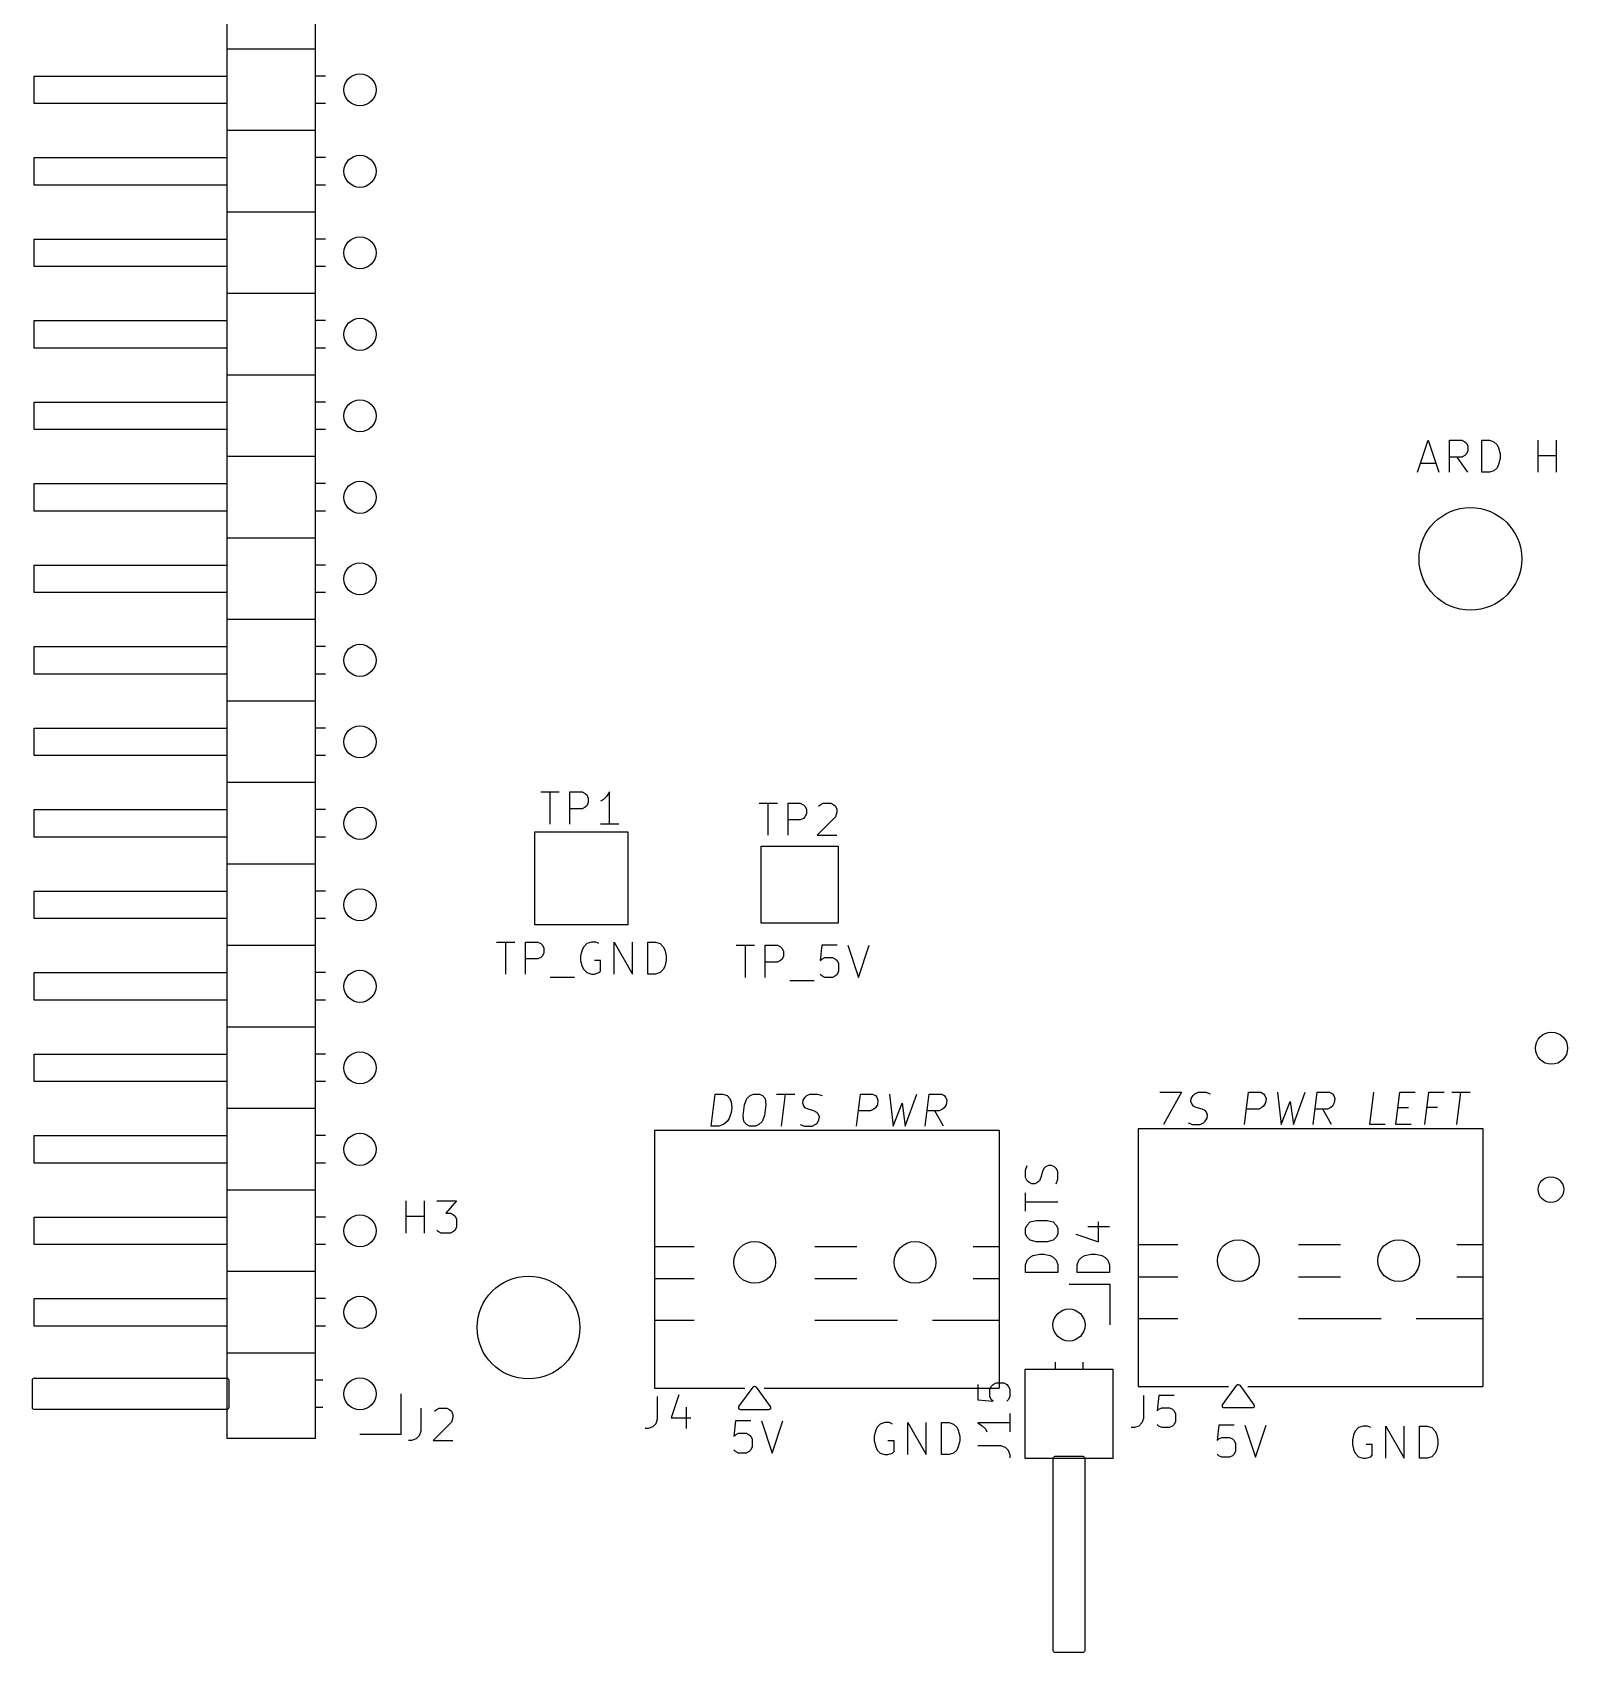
# Model space of a CAD drawing. Extents: x 75 to 186, y -155 to -43.
# Drawn here: x 75 to 122.9, y -155.1 to -104.6 of the extents above; entities that cross this region are included whole.
import ezdxf

# ---------------------------------------------------------------- set-up
doc = ezdxf.new("R2010")
doc.units = 0
doc.layers.add('BLACK', color=7, linetype='CONTINUOUS')

msp = doc.modelspace()

# ---------------------------------------------------------------- linework, layer by layer
at = {"layer": 'BLACK', "linetype": 'CONTINUOUS'}
for p, q in [((81.1, -56.785), (81.1, -148.445)), ((83.86, -148.445), (83.86, -56.785)), ((83.86, -105.155), (81.1, -105.155)), ((75.1, -105.995), (81.1, -105.995)), ((75.1, -106.855), (75.1, -105.995)), ((84.172642, -105.995), (83.86, -105.995)), ((81.1, -106.855), (75.1, -106.855)), ((84.172642, -106.855), (83.86, -106.855)), ((83.86, -107.695), (81.1, -107.695)), ((75.1, -108.535), (81.1, -108.535)), ((75.1, -109.395), (75.1, -108.535)), ((84.172642, -108.535), (83.86, -108.535)), ((81.1, -109.395), (75.1, -109.395)), ((84.172642, -109.395), (83.86, -109.395)), ((83.86, -110.235), (81.1, -110.235)), ((75.1, -111.075), (81.1, -111.075)), ((75.1, -111.935), (75.1, -111.075)), ((84.172642, -111.075), (83.86, -111.075)), ((81.1, -111.935), (75.1, -111.935)), ((84.172642, -111.935), (83.86, -111.935)), ((83.86, -112.775), (81.1, -112.775)), ((75.1, -113.615), (81.1, -113.615)), ((75.1, -114.475), (75.1, -113.615)), ((84.172642, -113.615), (83.86, -113.615)), ((81.1, -114.475), (75.1, -114.475)), ((84.172642, -114.475), (83.86, -114.475)), ((83.86, -115.315), (81.1, -115.315)), ((75.1, -116.155), (81.1, -116.155)), ((75.1, -117.015), (75.1, -116.155)), ((84.172642, -116.155), (83.86, -116.155)), ((81.1, -117.015), (75.1, -117.015)), ((84.172642, -117.015), (83.86, -117.015)), ((118.213922, -118.344819), (118.547255, -117.344819)), ((118.547255, -117.344819), (118.880588, -118.344819)), ((119.213922, -118.344819), (119.213922, -117.344819)), ((119.213922, -117.344819), (119.594874, -117.344819)), ((119.594874, -117.344819), (119.690112, -117.392438)), ((119.690112, -117.392438), (119.737731, -117.440057)), ((119.737731, -117.440057), (119.78535, -117.535295)), ((119.78535, -117.535295), (119.78535, -117.678152)), ((120.213922, -118.344819), (120.213922, -117.344819)), ((120.213922, -117.344819), (120.452017, -117.344819)), ((120.452017, -117.344819), (120.594874, -117.392438)), ((120.594874, -117.392438), (120.690112, -117.487676)), ((120.690112, -117.487676), (120.737731, -117.582914)), ((120.737731, -117.582914), (120.78535, -117.77339)), ((121.975827, -118.344819), (121.975827, -117.344819)), ((122.547255, -118.344819), (122.547255, -117.344819)), ((83.86, -117.855), (81.1, -117.855)), ((118.30916, -118.059104), (118.78535, -118.059104)), ((119.594874, -117.868628), (119.213922, -117.868628)), ((119.78535, -118.344819), (119.452017, -117.868628)), ((119.690112, -117.821009), (119.594874, -117.868628)), ((119.737731, -117.77339), (119.690112, -117.821009)), ((119.78535, -117.678152), (119.737731, -117.77339)), ((120.737731, -118.106723), (120.690112, -118.201961)), ((120.78535, -117.916247), (120.737731, -118.106723)), ((120.78535, -117.77339), (120.78535, -117.916247)), ((121.975827, -117.821009), (122.547255, -117.821009)), ((120.452017, -118.344819), (120.213922, -118.344819)), ((120.594874, -118.2972), (120.452017, -118.344819)), ((120.690112, -118.201961), (120.594874, -118.2972)), ((75.1, -118.695), (81.1, -118.695)), ((75.1, -119.555), (75.1, -118.695)), ((84.172642, -118.695), (83.86, -118.695)), ((81.1, -119.555), (75.1, -119.555)), ((84.172642, -119.555), (83.86, -119.555)), ((83.86, -120.395), (81.1, -120.395)), ((75.1, -121.235), (81.1, -121.235)), ((75.1, -122.095), (75.1, -121.235)), ((84.172642, -121.235), (83.86, -121.235)), ((81.1, -122.095), (75.1, -122.095)), ((84.172642, -122.095), (83.86, -122.095)), ((83.86, -122.935), (81.1, -122.935)), ((75.1, -123.775), (81.1, -123.775)), ((75.1, -124.635), (75.1, -123.775)), ((84.172642, -123.775), (83.86, -123.775)), ((81.1, -124.635), (75.1, -124.635)), ((84.172642, -124.635), (83.86, -124.635)), ((83.86, -125.475), (81.1, -125.475)), ((75.1, -126.315), (81.1, -126.315)), ((75.1, -127.175), (75.1, -126.315)), ((84.172642, -126.315), (83.86, -126.315)), ((81.1, -127.175), (75.1, -127.175)), ((84.172642, -127.175), (83.86, -127.175)), ((83.86, -128.015), (81.1, -128.015)), ((90.888095, -128.306819), (91.459523, -128.306819)), ((91.173809, -129.306819), (91.173809, -128.306819)), ((91.792857, -129.306819), (91.792857, -128.306819)), ((91.792857, -128.306819), (92.173809, -128.306819)), ((92.173809, -128.306819), (92.269047, -128.354438)), ((92.269047, -128.354438), (92.316666, -128.402057)), ((92.316666, -128.73539), (92.269047, -128.783009)), ((92.316666, -128.402057), (92.364285, -128.497295)), ((92.364285, -128.640152), (92.316666, -128.73539)), ((92.364285, -128.497295), (92.364285, -128.640152)), ((92.840476, -128.544914), (92.745238, -128.592533)), ((92.935714, -128.449676), (92.840476, -128.544914)), ((93.030952, -128.306819), (92.935714, -128.449676)), ((93.030952, -129.306819), (93.030952, -128.306819)), ((97.688095, -128.656819), (98.259523, -128.656819)), ((97.973809, -129.656819), (97.973809, -128.656819)), ((98.592857, -129.656819), (98.592857, -128.656819)), ((98.592857, -128.656819), (98.973809, -128.656819)), ((98.973809, -128.656819), (99.069047, -128.704438)), ((99.069047, -128.704438), (99.116666, -128.752057)), ((99.116666, -128.752057), (99.164285, -128.847295)), ((99.545238, -128.752057), (99.592857, -128.704438)), ((99.592857, -128.704438), (99.688095, -128.656819)), ((99.688095, -128.656819), (99.92619, -128.656819)), ((99.92619, -128.656819), (100.021428, -128.704438)), ((100.021428, -128.704438), (100.069047, -128.752057)), ((100.069047, -128.752057), (100.116666, -128.847295)), ((75.1, -128.855), (81.1, -128.855)), ((75.1, -129.715), (75.1, -128.855)), ((84.172642, -128.855), (83.86, -128.855)), ((92.173809, -128.830628), (91.792857, -128.830628)), ((92.269047, -128.783009), (92.173809, -128.830628)), ((98.973809, -129.180628), (98.592857, -129.180628)), ((99.069047, -129.133009), (98.973809, -129.180628)), ((99.116666, -129.08539), (99.069047, -129.133009)), ((99.164285, -128.990152), (99.116666, -129.08539)), ((99.164285, -128.847295), (99.164285, -128.990152)), ((100.069047, -129.08539), (99.497619, -129.656819)), ((100.116666, -128.942533), (100.069047, -129.08539)), ((100.116666, -128.847295), (100.116666, -128.942533)), ((81.1, -129.715), (75.1, -129.715)), ((84.172642, -129.715), (83.86, -129.715)), ((90.7, -129.55), (93.6, -129.55)), ((90.7, -132.45), (90.7, -129.55)), ((93.316666, -129.306819), (92.745238, -129.306819)), ((93.6, -129.55), (93.6, -132.45)), ((99.497619, -129.656819), (100.116666, -129.656819)), ((97.75, -130), (100.15, -130)), ((97.75, -132.4), (97.75, -130)), ((100.15, -130), (100.15, -132.4)), ((83.86, -130.555), (81.1, -130.555)), ((75.1, -131.395), (81.1, -131.395)), ((75.1, -132.255), (75.1, -131.395)), ((84.172642, -131.395), (83.86, -131.395)), ((81.1, -132.255), (75.1, -132.255)), ((84.172642, -132.255), (83.86, -132.255)), ((93.6, -132.45), (90.7, -132.45)), ((100.15, -132.4), (97.75, -132.4)), ((83.86, -133.095), (81.1, -133.095)), ((89.509524, -132.987219), (90.080952, -132.987219)), ((89.795238, -133.987219), (89.795238, -132.987219)), ((90.414286, -133.987219), (90.414286, -132.987219)), ((90.414286, -132.987219), (90.795238, -132.987219)), ((90.795238, -132.987219), (90.890476, -133.034838)), ((90.890476, -133.034838), (90.938095, -133.082457)), ((90.938095, -133.082457), (90.985714, -133.177695)), ((90.985714, -133.177695), (90.985714, -133.320552)), ((92.176191, -133.225314), (92.128572, -133.41579)), ((92.22381, -133.130076), (92.176191, -133.225314)), ((92.319048, -133.034838), (92.22381, -133.130076)), ((92.461905, -132.987219), (92.319048, -133.034838)), ((92.604762, -132.987219), (92.461905, -132.987219)), ((92.7, -133.034838), (92.604762, -132.987219)), ((93.176191, -133.987219), (93.176191, -132.987219)), ((93.176191, -132.987219), (93.747619, -133.987219)), ((93.747619, -133.987219), (93.747619, -132.987219)), ((94.22381, -133.987219), (94.22381, -132.987219)), ((94.22381, -132.987219), (94.461905, -132.987219)), ((94.461905, -132.987219), (94.604762, -133.034838)), ((94.604762, -133.034838), (94.7, -133.130076)), ((94.7, -133.130076), (94.747619, -133.225314)), ((94.747619, -133.225314), (94.795238, -133.41579)), ((96.978571, -133.087219), (97.549999, -133.087219)), ((97.264285, -134.087219), (97.264285, -133.087219)), ((97.883333, -134.087219), (97.883333, -133.087219)), ((97.883333, -133.087219), (98.264285, -133.087219)), ((98.264285, -133.087219), (98.359523, -133.134838)), ((98.359523, -133.134838), (98.407142, -133.182457)), ((98.407142, -133.182457), (98.454761, -133.277695)), ((98.454761, -133.277695), (98.454761, -133.420552)), ((99.645238, -133.087219), (99.597619, -133.563409)), ((100.121428, -133.087219), (99.645238, -133.087219)), ((100.454762, -133.087219), (100.788095, -134.087219)), ((100.788095, -134.087219), (101.121428, -133.087219)), ((90.795238, -133.511028), (90.414286, -133.511028)), ((90.890476, -133.463409), (90.795238, -133.511028)), ((90.938095, -133.41579), (90.890476, -133.463409)), ((90.985714, -133.320552), (90.938095, -133.41579)), ((92.128572, -133.41579), (92.128572, -133.558647)), ((92.128572, -133.558647), (92.176191, -133.749123)), ((92.176191, -133.749123), (92.22381, -133.844361)), ((92.747619, -133.558647), (92.557143, -133.558647)), ((92.747619, -133.89198), (92.747619, -133.558647)), ((94.747619, -133.749123), (94.7, -133.844361)), ((94.795238, -133.558647), (94.747619, -133.749123)), ((94.795238, -133.41579), (94.795238, -133.558647)), ((98.264285, -133.611028), (97.883333, -133.611028)), ((98.359523, -133.563409), (98.264285, -133.611028)), ((98.407142, -133.51579), (98.359523, -133.563409)), ((98.454761, -133.420552), (98.407142, -133.51579)), ((99.597619, -133.563409), (99.645238, -133.51579)), ((99.645238, -133.51579), (99.740476, -133.468171)), ((99.740476, -133.468171), (99.978571, -133.468171)), ((99.978571, -133.468171), (100.073809, -133.51579)), ((100.073809, -133.51579), (100.121428, -133.563409)), ((100.121428, -133.563409), (100.169047, -133.658647)), ((100.169047, -133.658647), (100.169047, -133.896742)), ((75.1, -133.935), (81.1, -133.935)), ((75.1, -134.795), (75.1, -133.935)), ((84.172642, -133.935), (83.86, -133.935)), ((91.176191, -134.082457), (91.938095, -134.082457)), ((92.22381, -133.844361), (92.319048, -133.9396)), ((92.319048, -133.9396), (92.461905, -133.987219)), ((92.461905, -133.987219), (92.557143, -133.987219)), ((92.557143, -133.987219), (92.7, -133.9396)), ((92.7, -133.9396), (92.747619, -133.89198)), ((94.461905, -133.987219), (94.22381, -133.987219)), ((94.604762, -133.9396), (94.461905, -133.987219)), ((94.7, -133.844361), (94.604762, -133.9396)), ((98.645238, -134.182457), (99.407142, -134.182457)), ((99.645238, -134.0396), (99.597619, -133.99198)), ((99.740476, -134.087219), (99.645238, -134.0396)), ((99.978571, -134.087219), (99.740476, -134.087219)), ((100.073809, -134.0396), (99.978571, -134.087219)), ((100.121428, -133.99198), (100.073809, -134.0396)), ((100.169047, -133.896742), (100.121428, -133.99198)), ((81.1, -134.795), (75.1, -134.795)), ((84.172642, -134.795), (83.86, -134.795)), ((83.86, -135.635), (81.1, -135.635)), ((75.1, -136.475), (81.1, -136.475)), ((75.1, -137.335), (75.1, -136.475)), ((84.172642, -136.475), (83.86, -136.475)), ((81.1, -137.335), (75.1, -137.335)), ((84.172642, -137.335), (83.86, -137.335)), ((96.198809, -138.722419), (96.323809, -137.722419)), ((96.323809, -137.722419), (96.561905, -137.722419)), ((96.561905, -137.722419), (96.698809, -137.770038)), ((96.698809, -137.770038), (96.782143, -137.865276)), ((97.305952, -137.865276), (97.413095, -137.770038)), ((97.413095, -137.770038), (97.514286, -137.722419)), ((97.514286, -137.722419), (97.704762, -137.722419)), ((97.704762, -137.722419), (97.794047, -137.770038)), ((97.794047, -137.770038), (97.877381, -137.865276)), ((98.228571, -137.722419), (98.8, -137.722419)), ((98.389286, -138.722419), (98.514286, -137.722419)), ((99.061905, -137.912895), (99.121429, -137.817657)), ((99.121429, -137.817657), (99.175, -137.770038)), ((99.175, -137.770038), (99.276191, -137.722419)), ((99.276191, -137.722419), (99.514286, -137.722419)), ((99.514286, -137.722419), (99.651191, -137.770038)), ((100.722619, -138.722419), (100.847619, -137.722419)), ((100.847619, -137.722419), (101.228572, -137.722419)), ((101.228572, -137.722419), (101.317857, -137.770038)), ((101.317857, -137.770038), (101.359524, -137.817657)), ((101.359524, -137.817657), (101.395238, -137.912895)), ((101.752381, -137.722419), (101.865477, -138.722419)), ((102.246429, -138.722419), (102.609524, -137.722419)), ((102.865476, -138.722419), (102.990476, -137.722419)), ((102.990476, -137.722419), (103.371429, -137.722419)), ((103.371429, -137.722419), (103.460714, -137.770038)), ((103.460714, -137.770038), (103.502381, -137.817657)), ((103.502381, -137.817657), (103.538095, -137.912895)), ((110.184523, -137.667419), (110.85119, -137.667419)), ((110.85119, -137.667419), (110.297619, -138.667419)), ((111.160714, -137.857895), (111.220238, -137.762657)), ((111.220238, -137.762657), (111.273809, -137.715038)), ((111.273809, -137.715038), (111.375, -137.667419)), ((111.375, -137.667419), (111.613095, -137.667419)), ((111.613095, -137.667419), (111.75, -137.715038)), ((112.821428, -138.667419), (112.946428, -137.667419)), ((112.946428, -137.667419), (113.327381, -137.667419)), ((113.327381, -137.667419), (113.416666, -137.715038)), ((113.416666, -137.715038), (113.458333, -137.762657)), ((113.458333, -137.762657), (113.494047, -137.857895)), ((113.85119, -137.667419), (113.964286, -138.667419)), ((114.345238, -138.667419), (114.708333, -137.667419)), ((114.964285, -138.667419), (115.089285, -137.667419)), ((115.089285, -137.667419), (115.470238, -137.667419)), ((115.470238, -137.667419), (115.559523, -137.715038)), ((115.559523, -137.715038), (115.60119, -137.762657)), ((115.60119, -137.762657), (115.636904, -137.857895)), ((116.72619, -138.667419), (116.85119, -137.667419)), ((117.535714, -138.667419), (117.660714, -137.667419)), ((117.660714, -137.667419), (118.136905, -137.667419)), ((118.440476, -138.667419), (118.565476, -137.667419)), ((118.565476, -137.667419), (119.041667, -137.667419)), ((119.279762, -137.667419), (119.851191, -137.667419)), ((119.440477, -138.667419), (119.565477, -137.667419)), ((83.86, -138.175), (81.1, -138.175)), ((96.823809, -138.293847), (96.752381, -138.484323)), ((96.782143, -137.865276), (96.817857, -137.960514)), ((96.817857, -137.960514), (96.841667, -138.15099)), ((96.841667, -138.15099), (96.823809, -138.293847)), ((97.192857, -138.389085), (97.234524, -138.055752)), ((97.234524, -138.055752), (97.305952, -137.865276)), ((97.90119, -138.055752), (97.859524, -138.389085)), ((97.877381, -137.865276), (97.90119, -138.055752)), ((99.05, -138.008133), (99.061905, -137.912895)), ((99.085714, -138.103371), (99.05, -138.008133)), ((99.127381, -138.15099), (99.085714, -138.103371)), ((99.216667, -138.198609), (99.127381, -138.15099)), ((99.401191, -138.246228), (99.216667, -138.198609)), ((99.490476, -138.293847), (99.401191, -138.246228)), ((99.532143, -138.341466), (99.490476, -138.293847)), ((99.567857, -138.436704), (99.532143, -138.341466)), ((101.163096, -138.246228), (100.782143, -138.246228)), ((101.264286, -138.198609), (101.163096, -138.246228)), ((101.317857, -138.15099), (101.264286, -138.198609)), ((101.377381, -138.055752), (101.317857, -138.15099)), ((101.395238, -137.912895), (101.377381, -138.055752)), ((101.865477, -138.722419), (102.145238, -138.008133)), ((102.145238, -138.008133), (102.246429, -138.722419)), ((103.305953, -138.246228), (102.925, -138.246228)), ((103.436905, -138.722419), (103.163095, -138.246228)), ((103.407143, -138.198609), (103.305953, -138.246228)), ((103.460714, -138.15099), (103.407143, -138.198609)), ((103.520238, -138.055752), (103.460714, -138.15099)), ((103.538095, -137.912895), (103.520238, -138.055752)), ((111.148809, -137.953133), (111.160714, -137.857895)), ((111.184523, -138.048371), (111.148809, -137.953133)), ((111.22619, -138.09599), (111.184523, -138.048371)), ((111.315476, -138.143609), (111.22619, -138.09599)), ((111.5, -138.191228), (111.315476, -138.143609)), ((111.589285, -138.238847), (111.5, -138.191228)), ((111.630952, -138.286466), (111.589285, -138.238847)), ((111.666666, -138.381704), (111.630952, -138.286466)), ((113.261905, -138.191228), (112.880952, -138.191228)), ((113.363095, -138.143609), (113.261905, -138.191228)), ((113.416666, -138.09599), (113.363095, -138.143609)), ((113.47619, -138.000752), (113.416666, -138.09599)), ((113.494047, -137.857895), (113.47619, -138.000752)), ((113.964286, -138.667419), (114.244047, -137.953133)), ((114.244047, -137.953133), (114.345238, -138.667419)), ((115.404762, -138.191228), (115.023809, -138.191228)), ((115.535714, -138.667419), (115.261904, -138.191228)), ((115.505952, -138.143609), (115.404762, -138.191228)), ((115.559523, -138.09599), (115.505952, -138.143609)), ((115.619047, -138.000752), (115.559523, -138.09599)), ((115.636904, -137.857895), (115.619047, -138.000752)), ((117.601191, -138.143609), (117.934524, -138.143609)), ((118.839286, -138.143609), (118.505953, -138.143609)), ((94.43, -138.85), (94.43, -146.89)), ((94.43, -138.85), (105.17, -138.85)), ((96.436905, -138.722419), (96.198809, -138.722419)), ((96.585714, -138.6748), (96.436905, -138.722419)), ((96.692857, -138.579561), (96.585714, -138.6748)), ((96.752381, -138.484323), (96.692857, -138.579561)), ((97.216667, -138.579561), (97.192857, -138.389085)), ((97.3, -138.6748), (97.216667, -138.579561)), ((97.389286, -138.722419), (97.3, -138.6748)), ((97.579762, -138.722419), (97.389286, -138.722419)), ((97.680952, -138.6748), (97.579762, -138.722419)), ((97.788095, -138.579561), (97.680952, -138.6748)), ((97.859524, -138.389085), (97.788095, -138.579561)), ((98.966667, -138.6748), (99.103571, -138.722419)), ((99.103571, -138.722419), (99.341667, -138.722419)), ((99.341667, -138.722419), (99.442857, -138.6748)), ((99.442857, -138.6748), (99.496429, -138.62718)), ((99.496429, -138.62718), (99.555952, -138.531942)), ((99.555952, -138.531942), (99.567857, -138.436704)), ((105.17, -138.85), (105.17, -146.89)), ((109.505, -138.795), (109.505, -146.835)), ((109.505, -138.795), (120.245, -138.795)), ((111.065476, -138.6198), (111.20238, -138.667419)), ((111.20238, -138.667419), (111.440476, -138.667419)), ((111.440476, -138.667419), (111.541666, -138.6198)), ((111.541666, -138.6198), (111.595238, -138.57218)), ((111.595238, -138.57218), (111.654761, -138.476942)), ((111.654761, -138.476942), (111.666666, -138.381704)), ((117.202381, -138.667419), (116.72619, -138.667419)), ((118.011905, -138.667419), (117.535714, -138.667419)), ((120.245, -138.795), (120.245, -146.835)), ((75.1, -139.015), (81.1, -139.015)), ((75.1, -139.875), (75.1, -139.015)), ((84.172642, -139.015), (83.86, -139.015)), ((81.1, -139.875), (75.1, -139.875)), ((84.172642, -139.875), (83.86, -139.875)), ((105.997247, -140.08985), (106.044866, -139.946993)), ((105.997247, -140.327945), (105.997247, -140.08985)), ((106.044866, -140.423183), (105.997247, -140.327945)), ((106.473437, -140.327945), (106.425818, -140.423183)), ((106.521056, -140.137469), (106.473437, -140.327945)), ((106.568675, -140.042231), (106.521056, -140.137469)), ((106.616294, -139.994612), (106.568675, -140.042231)), ((106.711532, -139.946993), (106.616294, -139.994612)), ((106.80677, -139.946993), (106.711532, -139.946993)), ((106.902008, -139.994612), (106.80677, -139.946993)), ((106.949628, -140.042231), (106.902008, -139.994612)), ((106.997247, -140.137469), (106.949628, -140.042231)), ((106.997247, -140.375564), (106.997247, -140.137469)), ((83.86, -140.715), (81.1, -140.715)), ((105.997247, -141.375564), (105.997247, -140.804136)), ((106.092485, -140.470802), (106.044866, -140.423183)), ((106.187723, -140.518421), (106.092485, -140.470802)), ((106.282961, -140.518421), (106.187723, -140.518421)), ((106.378199, -140.470802), (106.282961, -140.518421)), ((106.425818, -140.423183), (106.378199, -140.470802)), ((106.949628, -140.518421), (106.997247, -140.375564)), ((86.688095, -142.054819), (86.688095, -141.054819)), ((87.259523, -142.054819), (87.259523, -141.054819)), ((87.640476, -141.054819), (88.259523, -141.054819)), ((88.259523, -141.054819), (87.92619, -141.435771)), ((106.997247, -141.08985), (105.997247, -141.08985)), ((75.1, -141.555), (81.1, -141.555)), ((75.1, -142.415), (75.1, -141.555)), ((84.172642, -141.555), (83.86, -141.555)), ((86.688095, -141.531009), (87.259523, -141.531009)), ((87.92619, -141.435771), (88.069047, -141.435771)), ((88.069047, -141.435771), (88.164285, -141.48339)), ((88.164285, -141.48339), (88.211904, -141.531009)), ((88.211904, -141.531009), (88.259523, -141.626247)), ((88.259523, -141.864342), (88.211904, -141.95958)), ((88.259523, -141.626247), (88.259523, -141.864342)), ((105.997247, -141.899374), (106.044866, -141.804136)), ((106.044866, -141.804136), (106.140104, -141.708898)), ((106.140104, -141.708898), (106.33058, -141.661279)), ((106.33058, -141.661279), (106.663913, -141.661279)), ((106.663913, -141.661279), (106.854389, -141.708898)), ((106.854389, -141.708898), (106.949628, -141.804136)), ((106.949628, -141.804136), (106.997247, -141.899374)), ((107.940524, -141.851755), (108.607191, -141.851755)), ((108.273857, -142.327945), (108.273857, -141.708898)), ((87.688095, -142.0072), (87.640476, -141.95958)), ((87.783333, -142.054819), (87.688095, -142.0072)), ((88.069047, -142.054819), (87.783333, -142.054819)), ((88.164285, -142.0072), (88.069047, -142.054819)), ((88.211904, -141.95958), (88.164285, -142.0072)), ((105.997247, -142.08985), (105.997247, -141.899374)), ((106.044866, -142.185088), (105.997247, -142.08985)), ((106.140104, -142.280326), (106.044866, -142.185088)), ((106.33058, -142.327945), (106.140104, -142.280326)), ((106.663913, -142.327945), (106.33058, -142.327945)), ((106.854389, -142.280326), (106.663913, -142.327945)), ((106.949628, -142.185088), (106.854389, -142.280326)), ((106.997247, -142.08985), (106.949628, -142.185088)), ((106.997247, -141.899374), (106.997247, -142.08985)), ((107.559572, -142.08985), (108.273857, -142.327945)), ((81.1, -142.415), (75.1, -142.415)), ((84.172642, -142.415), (83.86, -142.415)), ((94.43, -142.47), (95.67, -142.47)), ((99.43, -142.47), (100.738, -142.47)), ((104.362, -142.47), (105.17, -142.47)), ((106.044866, -142.899374), (106.140104, -142.804136)), ((106.140104, -142.804136), (106.235342, -142.756517)), ((106.235342, -142.756517), (106.425818, -142.708898)), ((106.425818, -142.708898), (106.568675, -142.708898)), ((106.568675, -142.708898), (106.759151, -142.756517)), ((106.759151, -142.756517), (106.854389, -142.804136)), ((106.854389, -142.804136), (106.949628, -142.899374)), ((107.65481, -142.899374), (107.750048, -142.804136)), ((107.750048, -142.804136), (107.845286, -142.756517)), ((107.845286, -142.756517), (108.035762, -142.708898)), ((108.035762, -142.708898), (108.178619, -142.708898)), ((108.178619, -142.708898), (108.369095, -142.756517)), ((108.369095, -142.756517), (108.464333, -142.804136)), ((108.464333, -142.804136), (108.559572, -142.899374)), ((109.505, -142.415), (110.745, -142.415)), ((114.505, -142.415), (115.813, -142.415)), ((119.437, -142.415), (120.245, -142.415)), ((83.86, -143.255), (81.1, -143.255)), ((105.997247, -143.042231), (106.044866, -142.899374)), ((105.997247, -143.280326), (105.997247, -143.042231)), ((106.997247, -143.280326), (105.997247, -143.280326)), ((106.949628, -142.899374), (106.997247, -143.042231)), ((106.997247, -143.042231), (106.997247, -143.280326)), ((107.607191, -143.042231), (107.65481, -142.899374)), ((107.607191, -143.280326), (107.607191, -143.042231)), ((108.607191, -143.280326), (107.607191, -143.280326)), ((108.559572, -142.899374), (108.607191, -143.042231)), ((108.607191, -143.042231), (108.607191, -143.280326)), ((94.43, -143.47), (95.67, -143.47)), ((99.43, -143.47), (100.738, -143.47)), ((104.362, -143.47), (105.17, -143.47)), ((107.35, -143.65), (108.62, -143.65)), ((108.62, -143.65), (108.62, -144.92)), ((109.505, -143.415), (110.745, -143.415)), ((114.505, -143.415), (115.813, -143.415)), ((119.437, -143.415), (120.245, -143.415)), ((75.1, -144.095), (81.1, -144.095)), ((75.1, -144.955), (75.1, -144.095)), ((84.172642, -144.095), (83.86, -144.095)), ((94.43, -144.77), (95.67, -144.77)), ((99.43, -144.77), (102.007, -144.77)), ((103.093, -144.77), (105.17, -144.77)), ((109.505, -144.715), (110.745, -144.715)), ((114.505, -144.715), (117.082, -144.715)), ((118.168, -144.715), (120.245, -144.715)), ((81.1, -144.955), (75.1, -144.955)), ((84.172642, -144.955), (83.86, -144.955)), ((83.86, -145.795), (81.1, -145.795)), ((105.97, -146.31), (105.97, -149.07)), ((108.73, -146.31), (105.97, -146.31)), ((106.92, -146.08), (106.92, -146.31)), ((107.78, -146.08), (107.78, -146.31)), ((108.73, -149.07), (108.73, -146.31)), ((75.04, -146.635), (75.044567, -146.612039)), ((75.04, -147.495), (75.04, -146.635)), ((75.044567, -146.612039), (75.077039, -146.579567)), ((75.077039, -146.579567), (75.1, -146.575)), ((75.1, -146.575), (81.1, -146.575)), ((81.1, -146.575), (81.122961, -146.579567)), ((81.122961, -146.579567), (81.155433, -146.612039)), ((81.155433, -146.612039), (81.16, -146.635)), ((81.16, -146.635), (81.16, -147.495)), ((84.09, -146.635), (83.86, -146.635)), ((94.43, -146.89), (97.25, -146.89)), ((97.061338, -147.4649), (97.501338, -146.8549)), ((97.501338, -146.8549), (97.518474, -146.83895)), ((97.518474, -146.83895), (97.5282, -146.837375)), ((97.5282, -146.837375), (97.536193, -146.83161)), ((97.536193, -146.83161), (97.55, -146.833845)), ((97.55, -146.833845), (97.563806, -146.83161)), ((97.563806, -146.83161), (97.571796, -146.837373)), ((97.571796, -146.837373), (97.581526, -146.838949)), ((97.581526, -146.838949), (97.598662, -146.8549)), ((97.598662, -146.8549), (98.038662, -147.464899)), ((97.85, -146.89), (105.17, -146.89)), ((104.504819, -146.774761), (104.504819, -147.250951)), ((104.885771, -146.917618), (104.93339, -146.82238)), ((104.885771, -147.155713), (104.885771, -146.917618)), ((104.93339, -146.82238), (104.981009, -146.774761)), ((104.981009, -146.774761), (105.076247, -146.727142)), ((105.076247, -146.727142), (105.314342, -146.727142)), ((105.314342, -146.727142), (105.40958, -146.774761)), ((105.40958, -146.774761), (105.4572, -146.82238)), ((105.4572, -146.82238), (105.504819, -146.917618)), ((105.504819, -146.917618), (105.504819, -147.155713)), ((109.505, -146.835), (112.325, -146.835)), ((112.136338, -147.4099), (112.576338, -146.7999)), ((112.576338, -146.7999), (112.593474, -146.78395)), ((112.593474, -146.78395), (112.6032, -146.782375)), ((112.6032, -146.782375), (112.611193, -146.77661)), ((112.611193, -146.77661), (112.625, -146.778845)), ((112.625, -146.778845), (112.638806, -146.77661)), ((112.638806, -146.77661), (112.646796, -146.782373)), ((112.646796, -146.782373), (112.656526, -146.783949)), ((112.656526, -146.783949), (112.673662, -146.7999)), ((112.673662, -146.7999), (113.113662, -147.409899)), ((112.925, -146.835), (120.245, -146.835)), ((86.52, -147.065), (86.52, -148.335)), ((94.516666, -147.144819), (94.516666, -147.859104)), ((95.183333, -147.0972), (94.945238, -147.811485)), ((104.504819, -147.250951), (104.981009, -147.29857)), ((104.93339, -147.250951), (104.885771, -147.155713)), ((104.981009, -147.29857), (104.93339, -147.250951)), ((105.4572, -147.250951), (105.40958, -147.29857)), ((105.504819, -147.155713), (105.4572, -147.250951)), ((109.671666, -147.117319), (109.671666, -147.831604)), ((110.147857, -147.117319), (110.100238, -147.593509)), ((110.624047, -147.117319), (110.147857, -147.117319)), ((112.12661, -147.431193), (112.129567, -147.42472)), ((112.129567, -147.449458), (112.12661, -147.431193)), ((112.129567, -147.422039), (112.131822, -147.419783)), ((112.129567, -147.42472), (112.129567, -147.422039)), ((112.131822, -147.419783), (112.136338, -147.4099)), ((113.113662, -147.409899), (113.118177, -147.419783)), ((113.118177, -147.419783), (113.120433, -147.422039)), ((113.120433, -147.422039), (113.120433, -147.42472)), ((113.120433, -147.42472), (113.12339, -147.431193)), ((113.12339, -147.431193), (113.120433, -147.449455)), ((75.044567, -147.517961), (75.04, -147.495)), ((75.077039, -147.550433), (75.044567, -147.517961)), ((75.1, -147.555), (75.077039, -147.550433)), ((81.1, -147.555), (75.1, -147.555)), ((81.122961, -147.550433), (81.1, -147.555)), ((81.155433, -147.517961), (81.122961, -147.550433)), ((81.16, -147.495), (81.155433, -147.517961)), ((84.09, -147.495), (83.86, -147.495)), ((87.146666, -147.514819), (87.146666, -148.229104)), ((88.099047, -147.94339), (87.527619, -148.514819)), ((87.575238, -147.610057), (87.622857, -147.562438)), ((87.622857, -147.562438), (87.718095, -147.514819)), ((87.718095, -147.514819), (87.95619, -147.514819)), ((87.95619, -147.514819), (88.051428, -147.562438)), ((88.051428, -147.562438), (88.099047, -147.610057)), ((88.099047, -147.610057), (88.146666, -147.705295)), ((88.146666, -147.800533), (88.099047, -147.94339)), ((88.146666, -147.705295), (88.146666, -147.800533)), ((94.516666, -147.859104), (94.469047, -148.001961)), ((94.945238, -147.811485), (95.564285, -147.811485)), ((95.421428, -147.478152), (95.421428, -148.144819)), ((96.953333, -147.909819), (96.905714, -148.386009)), ((97.429523, -147.909819), (96.953333, -147.909819)), ((97.05161, -147.486193), (97.054567, -147.47972)), ((97.054567, -147.504458), (97.05161, -147.486193)), ((97.054567, -147.477039), (97.056822, -147.474783)), ((97.054567, -147.47972), (97.054567, -147.477039)), ((97.054567, -147.522961), (97.054567, -147.504458)), ((97.058141, -147.526535), (97.054567, -147.522961)), ((97.056822, -147.474783), (97.061338, -147.4649)), ((97.058949, -147.531526), (97.058141, -147.526535)), ((97.073957, -147.542351), (97.058949, -147.531526)), ((97.087039, -147.555433), (97.073957, -147.542351)), ((97.094017, -147.556821), (97.087039, -147.555433)), ((97.096193, -147.55839), (97.094017, -147.556821)), ((97.099342, -147.55788), (97.096193, -147.55839)), ((97.11, -147.56), (97.099342, -147.55788)), ((97.99, -147.56), (97.11, -147.56)), ((97.762857, -147.909819), (98.09619, -148.909819)), ((98.000657, -147.55788), (97.99, -147.56)), ((98.003806, -147.55839), (98.000657, -147.55788)), ((98.00598, -147.556821), (98.003806, -147.55839)), ((98.012961, -147.555433), (98.00598, -147.556821)), ((98.026046, -147.542347), (98.012961, -147.555433)), ((98.04105, -147.531525), (98.026046, -147.542347)), ((98.038662, -147.464899), (98.043177, -147.474783)), ((98.041857, -147.526536), (98.04105, -147.531525)), ((98.045433, -147.522961), (98.041857, -147.526536)), ((98.043177, -147.474783), (98.045433, -147.477039)), ((98.045433, -147.477039), (98.045433, -147.47972)), ((98.045433, -147.47972), (98.04839, -147.486193)), ((98.04839, -147.486193), (98.045433, -147.504455)), ((98.045433, -147.504455), (98.045433, -147.522961)), ((98.09619, -148.909819), (98.429523, -147.909819)), ((105.504819, -147.679523), (105.504819, -148.250951)), ((109.671666, -147.831604), (109.624047, -147.974461)), ((110.100238, -147.593509), (110.147857, -147.54589)), ((110.147857, -147.54589), (110.243095, -147.498271)), ((110.243095, -147.498271), (110.48119, -147.498271)), ((110.48119, -147.498271), (110.576428, -147.54589)), ((110.576428, -147.54589), (110.624047, -147.593509)), ((110.624047, -147.593509), (110.671666, -147.688747)), ((110.671666, -147.926842), (110.624047, -148.02208)), ((110.671666, -147.688747), (110.671666, -147.926842)), ((112.129567, -147.467961), (112.129567, -147.449458)), ((112.133141, -147.471535), (112.129567, -147.467961)), ((112.133949, -147.476526), (112.133141, -147.471535)), ((112.148957, -147.487351), (112.133949, -147.476526)), ((112.162039, -147.500433), (112.148957, -147.487351)), ((112.169017, -147.501821), (112.162039, -147.500433)), ((112.171193, -147.50339), (112.169017, -147.501821)), ((112.174342, -147.50288), (112.171193, -147.50339)), ((112.185, -147.505), (112.174342, -147.50288)), ((113.065, -147.505), (112.185, -147.505)), ((113.075657, -147.50288), (113.065, -147.505)), ((113.078806, -147.50339), (113.075657, -147.50288)), ((113.08098, -147.501821), (113.078806, -147.50339)), ((113.087961, -147.500433), (113.08098, -147.501821)), ((113.101046, -147.487347), (113.087961, -147.500433)), ((113.11605, -147.476525), (113.101046, -147.487347)), ((113.116857, -147.471536), (113.11605, -147.476525)), ((113.120433, -147.467961), (113.116857, -147.471536)), ((113.120433, -147.449455), (113.120433, -147.467961)), ((81.1, -148.445), (83.86, -148.445)), ((86.52, -148.335), (85.25, -148.335)), ((87.099047, -148.371961), (87.003809, -148.4672)), ((87.146666, -148.229104), (87.099047, -148.371961)), ((94.230952, -148.144819), (94.135714, -148.144819)), ((94.373809, -148.0972), (94.230952, -148.144819)), ((94.469047, -148.001961), (94.373809, -148.0972)), ((96.905714, -148.386009), (96.953333, -148.33839)), ((96.953333, -148.33839), (97.048571, -148.290771)), ((97.048571, -148.290771), (97.286666, -148.290771)), ((97.286666, -148.290771), (97.381904, -148.33839)), ((97.381904, -148.33839), (97.429523, -148.386009)), ((97.429523, -148.386009), (97.477142, -148.481247)), ((101.324286, -148.197914), (101.276667, -148.38839)), ((101.276667, -148.38839), (101.276667, -148.531247)), ((101.371905, -148.102676), (101.324286, -148.197914)), ((101.467143, -148.007438), (101.371905, -148.102676)), ((101.61, -147.959819), (101.467143, -148.007438)), ((101.752857, -147.959819), (101.61, -147.959819)), ((101.848095, -148.007438), (101.752857, -147.959819)), ((102.324286, -148.959819), (102.324286, -147.959819)), ((102.324286, -147.959819), (102.895714, -148.959819)), ((102.895714, -148.959819), (102.895714, -147.959819)), ((103.371905, -148.959819), (103.371905, -147.959819)), ((103.371905, -147.959819), (103.61, -147.959819)), ((103.61, -147.959819), (103.752857, -148.007438)), ((103.752857, -148.007438), (103.848095, -148.102676)), ((103.848095, -148.102676), (103.895714, -148.197914)), ((103.895714, -148.197914), (103.943333, -148.38839)), ((103.943333, -148.38839), (103.943333, -148.531247)), ((105.504819, -147.965237), (104.504819, -147.965237)), ((104.504819, -147.965237), (104.647676, -148.060475)), ((104.647676, -148.060475), (104.742914, -148.155713)), ((104.742914, -148.155713), (104.790533, -148.250951)), ((109.385952, -148.117319), (109.290714, -148.117319)), ((109.528809, -148.0697), (109.385952, -148.117319)), ((109.624047, -147.974461), (109.528809, -148.0697)), ((110.147857, -148.0697), (110.100238, -148.02208)), ((110.243095, -148.117319), (110.147857, -148.0697)), ((110.48119, -148.117319), (110.243095, -148.117319)), ((110.576428, -148.0697), (110.48119, -148.117319)), ((110.624047, -148.02208), (110.576428, -148.0697)), ((112.018333, -148.042319), (111.970714, -148.518509)), ((112.494523, -148.042319), (112.018333, -148.042319)), ((112.018333, -148.47089), (112.113571, -148.423271)), ((112.113571, -148.423271), (112.351666, -148.423271)), ((112.351666, -148.423271), (112.446904, -148.47089)), ((112.827857, -148.042319), (113.16119, -149.042319)), ((113.16119, -149.042319), (113.494523, -148.042319)), ((116.229286, -148.310414), (116.181667, -148.50089)), ((116.276905, -148.215176), (116.229286, -148.310414)), ((116.372143, -148.119938), (116.276905, -148.215176)), ((116.515, -148.072319), (116.372143, -148.119938)), ((116.657857, -148.072319), (116.515, -148.072319)), ((116.753095, -148.119938), (116.657857, -148.072319)), ((117.229286, -149.072319), (117.229286, -148.072319)), ((117.229286, -148.072319), (117.800714, -149.072319)), ((117.800714, -149.072319), (117.800714, -148.072319)), ((118.276905, -149.072319), (118.276905, -148.072319)), ((118.276905, -148.072319), (118.515, -148.072319)), ((118.515, -148.072319), (118.657857, -148.119938)), ((118.657857, -148.119938), (118.753095, -148.215176)), ((118.753095, -148.215176), (118.800714, -148.310414)), ((118.800714, -148.310414), (118.848333, -148.50089)), ((86.860952, -148.514819), (86.765714, -148.514819)), ((87.003809, -148.4672), (86.860952, -148.514819)), ((87.527619, -148.514819), (88.146666, -148.514819)), ((96.953333, -148.8622), (96.905714, -148.81458)), ((97.048571, -148.909819), (96.953333, -148.8622)), ((97.286666, -148.909819), (97.048571, -148.909819)), ((97.381904, -148.8622), (97.286666, -148.909819)), ((97.429523, -148.81458), (97.381904, -148.8622)), ((97.477142, -148.719342), (97.429523, -148.81458)), ((97.477142, -148.481247), (97.477142, -148.719342)), ((101.276667, -148.531247), (101.324286, -148.721723)), ((101.324286, -148.721723), (101.371905, -148.816961)), ((101.371905, -148.816961), (101.467143, -148.9122)), ((101.467143, -148.9122), (101.61, -148.959819)), ((101.895714, -148.531247), (101.705238, -148.531247)), ((101.705238, -148.959819), (101.848095, -148.9122)), ((101.848095, -148.9122), (101.895714, -148.86458)), ((101.895714, -148.86458), (101.895714, -148.531247)), ((103.752857, -148.9122), (103.61, -148.959819)), ((103.848095, -148.816961), (103.752857, -148.9122)), ((103.895714, -148.721723), (103.848095, -148.816961)), ((103.943333, -148.531247), (103.895714, -148.721723)), ((104.504819, -148.679523), (105.219104, -148.679523)), ((105.219104, -148.679523), (105.361961, -148.727142)), ((105.361961, -148.727142), (105.4572, -148.82238)), ((105.4572, -148.82238), (105.504819, -148.965237)), ((111.970714, -148.518509), (112.018333, -148.47089)), ((112.018333, -148.9947), (111.970714, -148.94708)), ((112.446904, -148.47089), (112.494523, -148.518509)), ((112.494523, -148.94708), (112.446904, -148.9947)), ((112.494523, -148.518509), (112.542142, -148.613747)), ((112.542142, -148.851842), (112.494523, -148.94708)), ((112.542142, -148.613747), (112.542142, -148.851842)), ((116.181667, -148.50089), (116.181667, -148.643747)), ((116.181667, -148.643747), (116.229286, -148.834223)), ((116.229286, -148.834223), (116.276905, -148.929461)), ((116.276905, -148.929461), (116.372143, -149.0247)), ((116.800714, -148.643747), (116.610238, -148.643747)), ((116.800714, -148.97708), (116.800714, -148.643747)), ((118.753095, -148.929461), (118.657857, -149.0247)), ((118.800714, -148.834223), (118.753095, -148.929461)), ((118.848333, -148.643747), (118.800714, -148.834223)), ((118.848333, -148.50089), (118.848333, -148.643747)), ((101.61, -148.959819), (101.705238, -148.959819)), ((103.61, -148.959819), (103.371905, -148.959819)), ((105.504819, -148.965237), (105.504819, -149.060475)), ((105.97, -149.07), (108.73, -149.07)), ((106.86, -149.07), (106.864567, -149.047039)), ((106.86, -155.07), (106.86, -149.07)), ((106.864567, -149.047039), (106.897039, -149.014567)), ((106.897039, -149.014567), (106.92, -149.01)), ((106.92, -149.01), (107.78, -149.01)), ((107.78, -149.01), (107.802961, -149.014567)), ((107.802961, -149.014567), (107.835433, -149.047039)), ((107.835433, -149.047039), (107.84, -149.07)), ((107.84, -149.07), (107.84, -155.07)), ((112.113571, -149.042319), (112.018333, -148.9947)), ((112.351666, -149.042319), (112.113571, -149.042319)), ((112.446904, -148.9947), (112.351666, -149.042319)), ((116.372143, -149.0247), (116.515, -149.072319)), ((116.515, -149.072319), (116.610238, -149.072319)), ((116.610238, -149.072319), (116.753095, -149.0247)), ((116.753095, -149.0247), (116.800714, -148.97708)), ((118.515, -149.072319), (118.276905, -149.072319)), ((118.657857, -149.0247), (118.515, -149.072319)), ((106.864567, -155.092961), (106.86, -155.07)), ((106.897039, -155.125433), (106.864567, -155.092961)), ((106.92, -155.13), (106.897039, -155.125433)), ((107.78, -155.13), (106.92, -155.13)), ((107.802961, -155.125433), (107.78, -155.13)), ((107.835433, -155.092961), (107.802961, -155.125433)), ((107.84, -155.07), (107.835433, -155.092961))]:
    msp.add_line(p, q, dxfattribs=at)
at = {"layer": 'BLACK'}
for centre, radius in [((85.25, -106.425), 0.5), ((85.25, -108.965), 0.5), ((85.25, -111.505), 0.5), ((85.25, -114.045), 0.5), ((85.25, -116.585), 0.5), ((85.25, -119.125), 0.5), ((119.86, -121.045), 1.599999), ((85.25, -121.665), 0.5), ((85.25, -124.205), 0.5), ((85.25, -126.745), 0.5), ((85.25, -129.285), 0.5), ((85.25, -131.825), 0.5), ((85.25, -134.365), 0.5), ((122.39, -136.295), 0.5), ((85.25, -136.905), 0.5), ((85.25, -139.445), 0.5), ((122.37, -140.7), 0.4), ((85.25, -141.985), 0.5), ((97.55, -142.97), 0.65), ((102.55, -142.97), 0.65), ((112.625, -142.915), 0.65), ((117.625, -142.915), 0.65), ((90.5, -145), 1.599999), ((85.25, -144.525), 0.5), ((107.35, -144.92), 0.5), ((85.25, -147.065), 0.5)]:
    msp.add_circle(centre, radius, dxfattribs=at)

doc.saveas('drawing.dxf')
